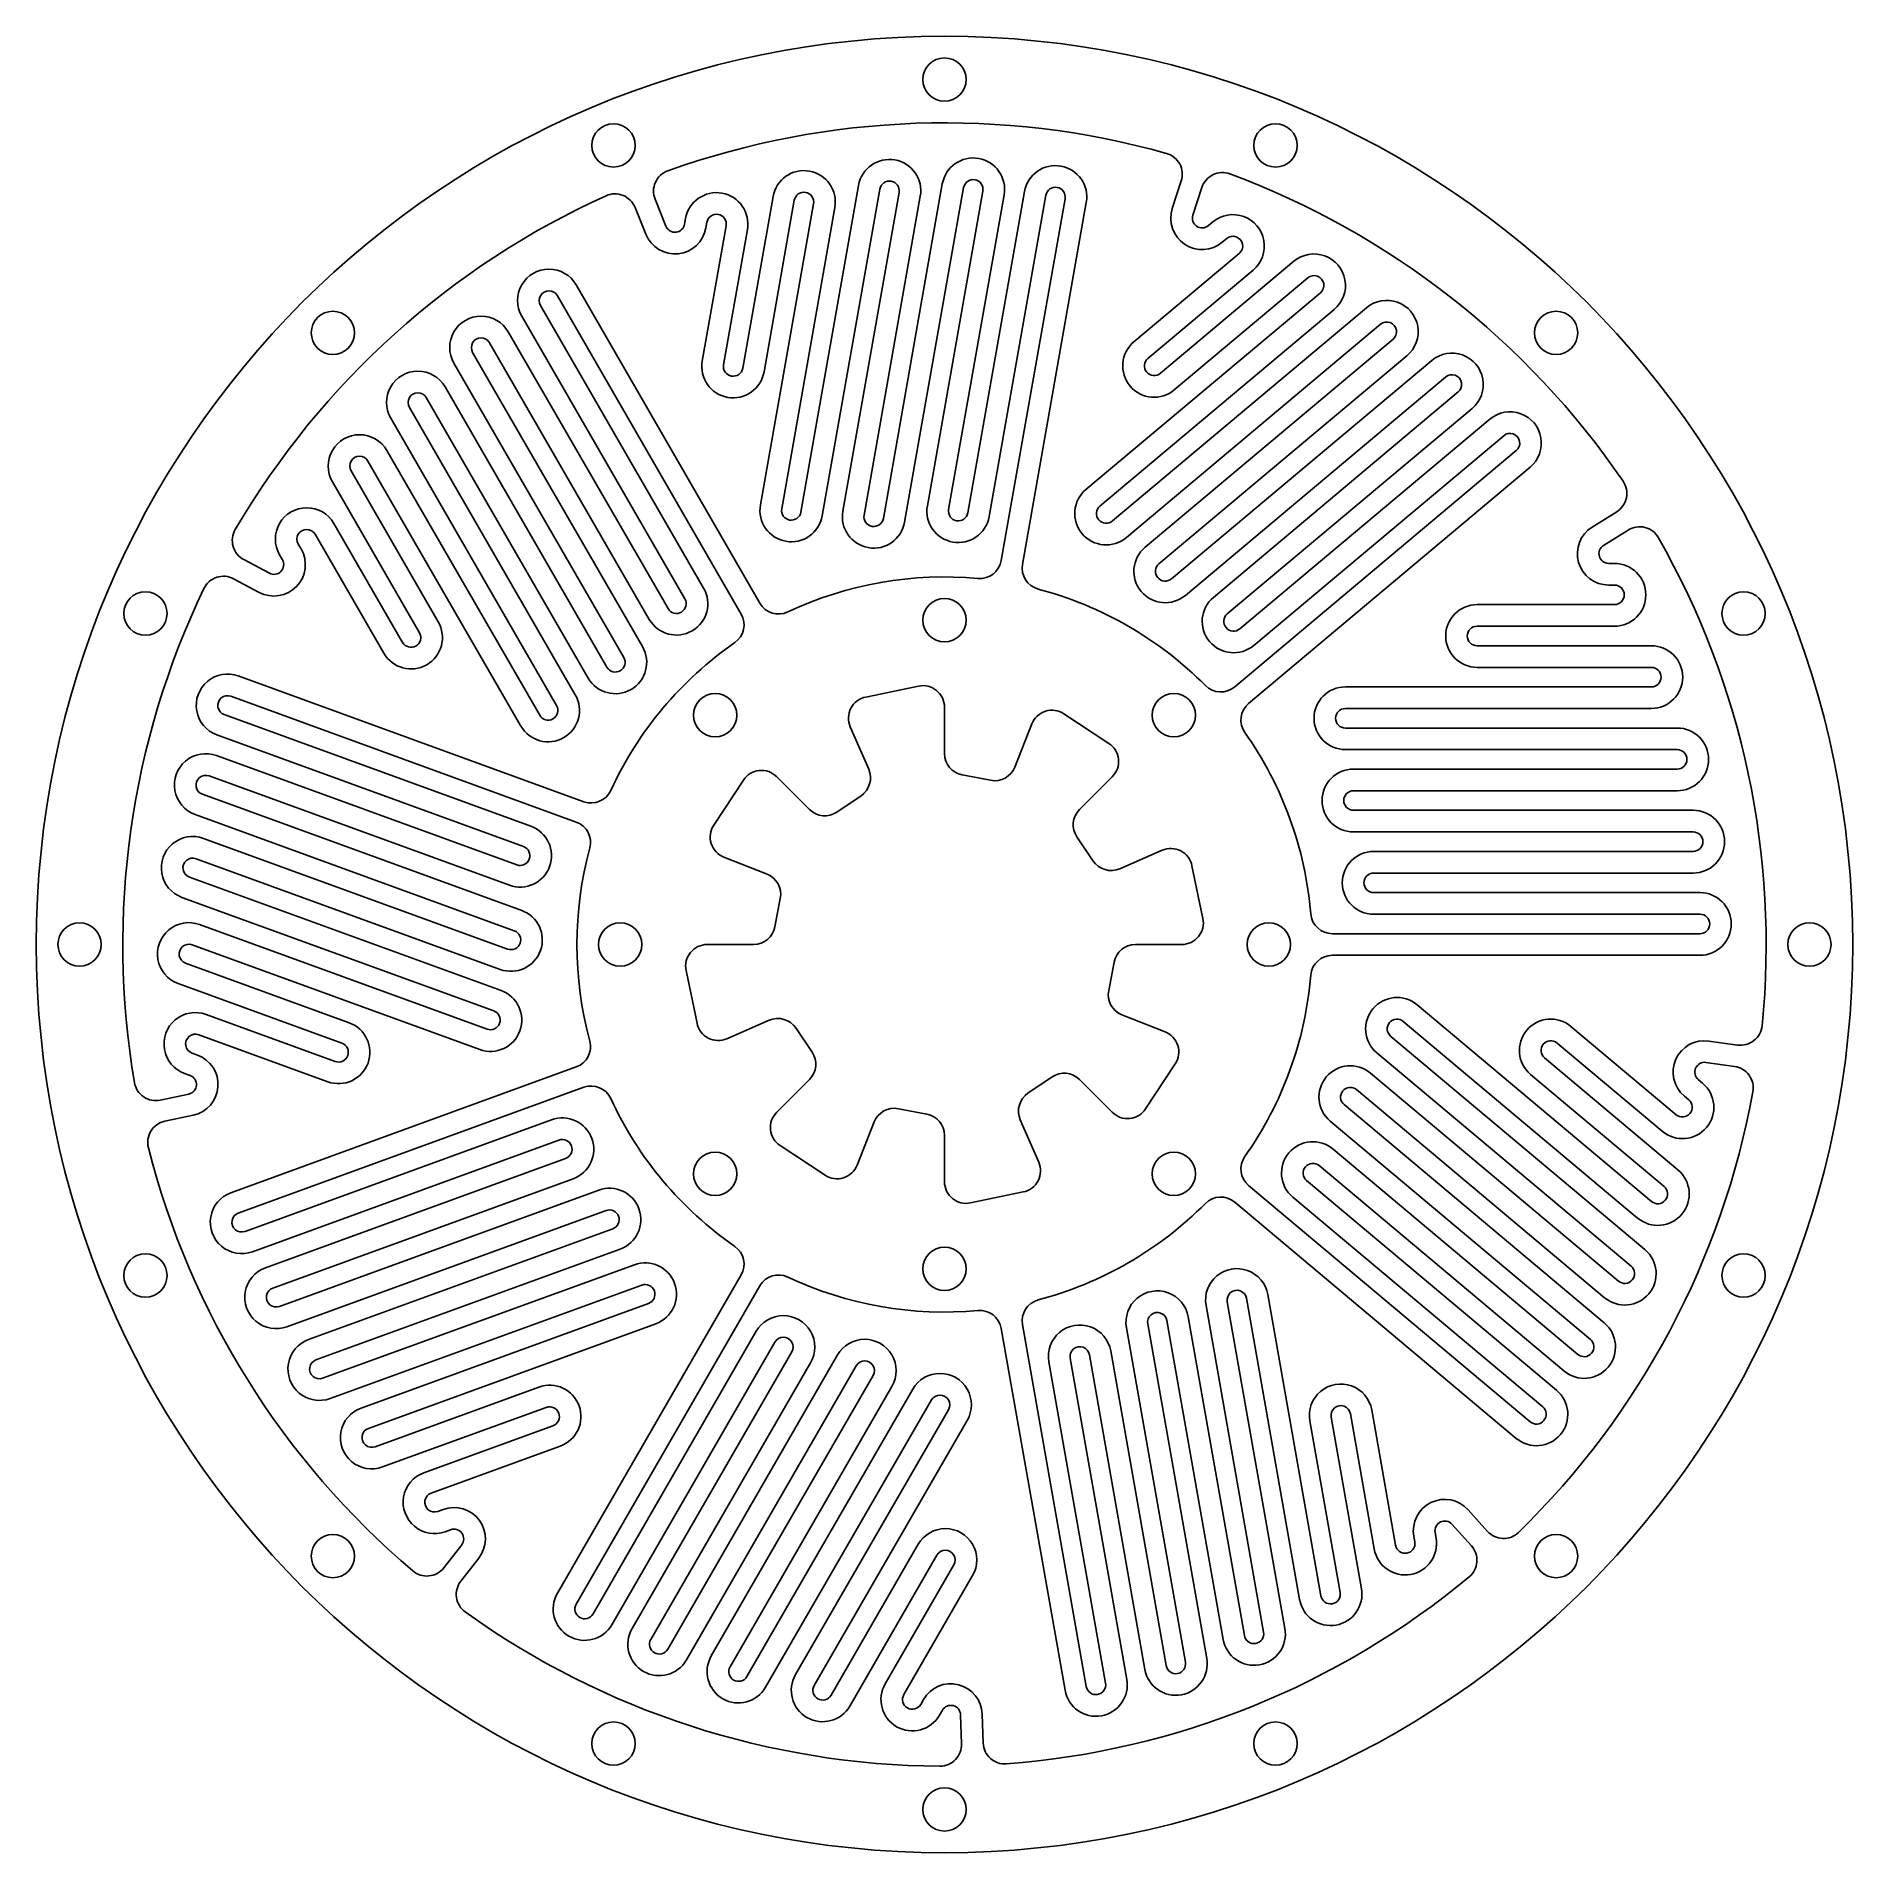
# Model space of a CAD drawing. Header units: metres. Extents: x -42 to 42, y -42 to 42.
import ezdxf

# ---------------------------------------------------------------- set-up
doc = ezdxf.new("R2010")
doc.units = ezdxf.units.M

msp = doc.modelspace()

# ---------------------------------------------------------------- linework, layer by layer
at = {"layer": 'PARAMETRIX'}
for p, q in [((10.5339, 34.038), (10.9487, 35.3147)), ((-13.3855, 34.4649), (-12.8826, 33.2203)), ((-9.3302, 26.6538), (-7.9307, 34.5907)), ((-6.6406, 19.9966), (-3.976, 35.1079)), ((-2.9912, 34.9342), (-5.6558, 19.823)), ((-4.7022, 20.0343), (-2.1025, 34.7775)), ((-1.1177, 34.6039), (-3.7174, 19.8606)), ((-2.8287, 19.7039), (-0.1006, 35.1755)), ((0.8842, 35.0019), (-1.8438, 19.5303)), ((-0.793, 20.2931), (1.7729, 34.8452)), ((2.7577, 34.6715), (0.1918, 20.1195)), ((1.0805, 19.9628), (3.7006, 34.8223)), ((4.6854, 34.6486), (2.0653, 19.7891)), ((2.6224, 17.7517), (5.5741, 34.4919)), ((11.8998, 35.0057), (11.485, 33.729)), ((-13.8098, 32.8457), (-14.3126, 34.0903)), ((-8.5141, 20.327), (-6.0572, 34.2604)), ((-6.9459, 34.4171), (-8.3454, 26.4802)), ((-5.0724, 34.0867), (-7.5293, 20.1533)), ((6.559, 34.3183), (3.6072, 17.5781)), ((-12.0199, 33.311), (-11.9739, 33.5721)), ((-11.2037, 26.9842), (-10.1004, 33.2417)), ((-10.9891, 33.3984), (-11.0351, 33.1373)), ((-9.1156, 33.0681), (-10.2189, 26.8105)), ((12.2041, 33.2439), (12.4072, 33.4144)), ((8.7625, 27.8727), (13.63, 31.957)), ((13.05, 32.6483), (12.8469, 32.4779)), ((14.2728, 31.191), (9.4053, 27.1066)), ((9.9854, 26.4154), (16.1592, 31.5958)), ((-17.0349, 30.5053), (-8.5357, 15.7842)), ((16.802, 30.8298), (10.6281, 25.6493)), ((-18.6824, 29.5541), (-11.1381, 16.4869)), ((-9.4017, 15.2842), (-17.9009, 30.0053)), ((6.5438, 21.0441), (17.382, 30.1385)), ((7.7666, 19.5868), (19.5211, 29.4499)), ((-12.0041, 15.9869), (-19.5485, 29.0541)), ((18.0248, 29.3724), (7.1866, 20.2781)), ((20.1639, 28.6839), (8.4094, 18.8207)), ((-13.6516, 15.0357), (-21.0399, 27.8326)), ((-20.1739, 28.3326), (-12.7856, 15.5357)), ((9.2757, 18.3696), (20.7439, 27.9926)), ((-14.8323, 13.2759), (-22.6875, 26.8814)), ((-21.8214, 27.3814), (-13.9663, 13.7759)), ((21.3867, 27.2266), (9.9185, 17.6036)), ((10.4986, 16.9123), (22.5333, 27.0107)), ((23.1761, 26.2446), (11.1413, 16.1463)), ((-16.4798, 12.3246), (-23.9652, 25.2896)), ((-23.0992, 25.7896), (-15.6138, 12.8246)), ((12.4367, 16.0552), (23.7562, 25.5533)), ((-24.7467, 24.8384), (-17.0745, 11.5498)), ((24.399, 24.7873), (13.0795, 15.2891)), ((-17.9405, 11.0498), (-25.6127, 24.3384)), ((13.6595, 14.5978), (25.2182, 24.2967)), ((25.861, 23.5306), (14.3023, 13.8318)), ((-25.7962, 22.8515), (-18.7221, 10.5986)), ((13.4194, 11.913), (26.441, 22.8394)), ((-27.4438, 21.9002), (-23.4141, 14.9206)), ((-19.5881, 10.0986), (-26.6623, 22.3515)), ((27.0838, 22.0733), (14.0622, 11.1469)), ((-24.2801, 14.4206), (-28.3098, 21.4002)), ((-28.2387, 19.4722), (-25.0616, 13.9694)), ((29.9487, 19.3036), (31.087, 20.0149)), ((-29.8862, 18.521), (-29.7536, 18.2914)), ((-25.9276, 13.4694), (-29.1047, 18.9722)), ((31.6169, 19.1669), (30.4786, 18.4555)), ((-32.4075, 17.7976), (-31.2223, 17.1675)), ((-30.6197, 17.7914), (-30.7522, 18.021)), ((-31.6917, 16.2845), (-32.8769, 16.9147)), ((30.7177, 17.6217), (30.9828, 17.6217)), ((30.9828, 16.6217), (30.7177, 16.6217)), ((24.6287, 15.7193), (30.9828, 15.7193)), ((30.9828, 14.7193), (24.6287, 14.7193)), ((24.6287, 13.8169), (32.688, 13.8169)), ((32.688, 12.8169), (24.6287, 12.8169)), ((-32.6579, 12.4186), (-16.6846, 6.6048)), ((-1.2028, 11.9509), (-3.6424, 11.4457)), ((18.5397, 11.9145), (32.688, 11.9145)), ((-17.0266, 5.6651), (-33, 11.4789)), ((0, 8.8273), (0, 10.9717)), ((-33.3086, 10.6309), (-19.1298, 5.4703)), ((4.0389, 10.2012), (3.2495, 8.2074)), ((7.6001, 9.3011), (5.5177, 10.6689)), ((32.688, 10.9145), (18.5397, 10.9145)), ((-19.4719, 4.5306), (-33.6506, 9.6912)), ((-4.3574, 10.0693), (-3.5057, 8.1013)), ((18.5397, 10.0121), (33.8841, 10.0121)), ((-33.6659, 8.7365), (-19.7805, 3.6826)), ((33.8841, 9.0121), (18.5397, 9.0121)), ((-20.1225, 2.7429), (-34.0079, 7.7968)), ((-9.3011, 7.6001), (-10.6689, 5.5177)), ((-6.2418, 6.2418), (-7.7582, 7.7582)), ((2.1324, 7.5932), (0.8126, 7.845)), ((6.2418, 6.2418), (7.7582, 7.7582)), ((18.9134, 8.1096), (33.8841, 8.1096)), ((-34.3166, 6.9488), (-19.5537, 1.5756)), ((-3.8614, 6.877), (-4.9726, 6.1219)), ((33.8841, 7.1096), (18.9134, 7.1096)), ((-19.8958, 0.6359), (-34.6586, 6.0091)), ((18.9134, 6.2072), (34.6237, 6.2072)), ((34.6237, 5.2072), (18.9134, 5.2072)), ((-34.2723, 4.9082), (-20.2044, -0.2121)), ((6.877, 3.8614), (6.1219, 4.9726)), ((10.0693, 4.3574), (8.1013, 3.5057)), ((19.8471, 4.3048), (34.6237, 4.3048)), ((-20.5464, -1.1518), (-34.6143, 3.9685)), ((-10.2012, 4.0389), (-8.2074, 3.2495)), ((11.9509, 1.2028), (11.4457, 3.6424)), ((-34.9229, 3.1205), (-20.5039, -2.1276)), ((34.6237, 3.3048), (19.8471, 3.3048)), ((-20.846, -3.0673), (-35.2649, 2.1808)), ((-7.5932, 2.1324), (-7.845, 0.8126)), ((19.8471, 2.4024), (34.9358, 2.4024)), ((-34.4497, 0.9237), (-21.1546, -3.9153)), ((34.9358, 1.4024), (19.8471, 1.4024)), ((-8.8273, 0), (-10.9717, 0)), ((8.8273, 0), (10.9717, 0)), ((17.9374, 0.5), (34.9358, 0.5)), ((-21.4966, -4.855), (-34.7917, -0.016)), ((7.5932, -2.1324), (7.845, -0.8126)), ((34.9358, -0.5), (17.9374, -0.5)), ((-35.1003, -0.8639), (-27.527, -3.6204)), ((-11.9509, -1.2028), (-11.4457, -3.6424)), ((-27.8691, -4.5601), (-35.4424, -1.8036)), ((-34.1486, -3.2349), (-28.1777, -5.4081)), ((10.2012, -4.0389), (8.2074, -3.2495)), ((21.8607, -2.7901), (32.699, -11.8845)), ((-28.5197, -6.3478), (-34.4906, -4.1746)), ((-10.0693, -4.3574), (-8.1013, -3.5057)), ((-6.877, -3.8614), (-6.1219, -4.9726)), ((32.0562, -12.6505), (21.2179, -3.5561)), ((28.9708, -3.7894), (33.8384, -7.8737)), ((-34.7993, -5.0225), (-34.5501, -5.1132)), ((31.7495, -14.8766), (19.9951, -5.0135)), ((20.6379, -4.2474), (32.3923, -14.1106)), ((33.1956, -8.6397), (28.328, -4.5554)), ((35.3501, -4.4632), (36.6794, -4.65)), ((-33, -11.4789), (-17.0266, -5.6651)), ((9.3011, -7.6001), (10.6689, -5.5177)), ((27.748, -5.2467), (33.9218, -10.4271)), ((36.5402, -5.6403), (35.2109, -5.4535)), ((-34.8922, -6.0529), (-35.1413, -5.9622)), ((-16.6846, -6.6048), (-32.6579, -12.4186)), ((-6.2418, -6.2418), (-7.7582, -7.7582)), ((3.8614, -6.877), (4.9726, -6.1219)), ((6.2418, -6.2418), (7.7582, -7.7582)), ((30.5267, -16.334), (19.0585, -6.711)), ((19.7013, -5.9449), (31.1695, -15.5679)), ((33.279, -11.1932), (27.1052, -6.0127)), ((34.8581, -6.2459), (35.0612, -6.4164)), ((-36.2657, -7.1973), (-34.9527, -6.9182)), ((18.4784, -7.4023), (30.5132, -17.5007)), ((34.4184, -7.1824), (34.2153, -7.012)), ((-34.7447, -7.8964), (-36.0578, -8.1755)), ((-32.3493, -13.2666), (-18.1705, -8.1059)), ((-4.0389, -10.2012), (-3.2495, -8.2074)), ((-2.1324, -7.5932), (-0.8126, -7.845)), ((4.3574, -10.0693), (3.5057, -8.1013)), ((29.8704, -18.2667), (17.8356, -8.1683)), ((-17.8285, -9.0456), (-32.0073, -14.2063)), ((0, -8.8273), (0, -10.9717)), ((-31.4053, -14.9475), (-17.5199, -9.8936)), ((-7.6001, -9.3011), (-5.5177, -10.6689)), ((17.9709, -9.4598), (29.2904, -18.958)), ((-17.1778, -10.8333), (-31.0633, -15.8872)), ((16.748, -10.9171), (28.3067, -20.616)), ((28.6476, -19.724), (17.3281, -10.2258)), ((-30.7546, -16.7352), (-15.9918, -11.362)), ((1.2028, -11.9509), (3.6424, -11.4457)), ((14.0622, -11.1469), (27.0838, -22.0733)), ((27.6639, -21.382), (16.1052, -11.6832)), ((-15.6498, -12.3016), (-30.4126, -17.6749)), ((26.441, -22.8394), (13.4194, -11.913)), ((-29.409, -18.2699), (-15.3411, -13.1496)), ((-14.9991, -14.0893), (-29.0669, -19.2096)), ((-28.7583, -20.0576), (-14.3393, -14.8095)), ((-13.9973, -15.7492), (-28.4163, -20.9973)), ((-17.9009, -30.0053), (-9.4017, -15.2842)), ((-8.5357, -15.7842), (-17.0349, -30.5053)), ((-26.9838, -21.4362), (-13.6887, -16.5972)), ((14.759, -31.8044), (12.0945, -16.6931)), ((13.0793, -16.5195), (15.7439, -31.6307)), ((16.4249, -30.2962), (13.968, -16.3628)), ((14.9528, -16.1891), (17.4097, -30.1225)), ((-13.3466, -17.5369), (-26.6417, -22.3759)), ((3.6072, -17.5781), (6.559, -34.3183)), ((9.3972, -17.5482), (12.1253, -33.0198)), ((12.8855, -32.1347), (10.2859, -17.3915)), ((11.2707, -17.2178), (13.8703, -31.9611)), ((-16.2534, -30.9565), (-8.709, -17.8893)), ((-7.843, -18.3893), (-15.3874, -31.4565)), ((5.5741, -34.4919), (2.6224, -17.7517)), ((11.1405, -33.1934), (8.4124, -17.7218)), ((-14.4498, -31.6374), (-7.0615, -18.8405)), ((-12.8022, -32.5886), (-4.9471, -18.9831)), ((7.4477, -34.1616), (4.8275, -19.3021)), ((5.8123, -19.1284), (8.4325, -33.9879)), ((9.2669, -33.5238), (6.701, -18.9717)), ((7.6858, -18.7981), (10.2518, -33.3501)), ((-6.1955, -19.3405), (-13.5838, -32.1374)), ((-4.0811, -19.4831), (-11.9362, -33.0886)), ((-10.7849, -32.8993), (-3.2996, -19.9343)), ((-26.3331, -23.2239), (-18.7598, -20.4674)), ((-2.4335, -20.4343), (-9.9189, -33.3993)), ((-9.1374, -33.8505), (-1.4652, -20.5619)), ((-18.4178, -21.4071), (-25.9911, -24.1636)), ((-0.5992, -21.0619), (-8.2713, -34.3505)), ((-6.8918, -33.7659), (0.1823, -21.5131)), ((19.8758, -27.9561), (18.7724, -21.6986)), ((19.7572, -21.5249), (20.8606, -27.7825)), ((-24.08, -24.4283), (-18.1091, -22.2551)), ((1.0484, -22.0131), (-6.0258, -34.2659)), ((18.2984, -29.9658), (16.8989, -22.0289)), ((17.8837, -21.8553), (19.2832, -29.7922)), ((-17.7671, -23.1948), (-23.738, -25.368)), ((-23.4294, -26.216), (-23.1802, -26.1253)), ((24.3659, -27.8083), (23.4677, -26.8108)), ((24.2109, -26.1416), (25.1091, -27.1392)), ((-22.8382, -27.065), (-23.0873, -27.1557)), ((21.7493, -27.6258), (21.7032, -27.3647)), ((22.688, -27.191), (22.7341, -27.4521)), ((-23.1548, -28.8246), (-22.3283, -27.7668)), ((-21.5403, -28.3825), (-22.3667, -29.4403)), ((-5.2443, -34.7171), (-1.2146, -27.7375)), ((-0.3486, -28.2375), (-4.3783, -35.2171)), ((-2.7441, -34.1915), (0.4329, -28.6887)), ((1.2989, -29.1887), (-1.8781, -34.6915)), ((-1.0966, -35.1427), (-0.964, -34.9131)), ((-0.098, -35.4131), (-0.2306, -35.6427)), ((0.7905, -36.9645), (0.7437, -35.623)), ((1.7431, -35.5881), (1.7899, -36.9296))]:
    msp.add_line(p, q, dxfattribs=at)
for centre, radius in [((0, 0), 42), ((0, 40), 1), ((-15.3073, 36.9552), 1), ((15.3073, 36.9552), 1), ((-28.2843, 28.2843), 1), ((28.2843, 28.2843), 1), ((-36.9552, 15.3073), 1), ((0, 15), 1), ((36.9552, 15.3073), 1), ((-10.6066, 10.6066), 1), ((10.6066, 10.6066), 1), ((-40, 0), 1), ((-15, 0), 1), ((15, 0), 1), ((40, 0), 1), ((-10.6066, -10.6066), 1), ((10.6066, -10.6066), 1), ((0, -15), 1), ((-36.9552, -15.3073), 1), ((36.9552, -15.3073), 1), ((-28.2843, -28.2843), 1), ((28.2843, -28.2843), 1), ((-15.3073, -36.9552), 1), ((15.3073, -36.9552), 1), ((0, -40), 1)]:
    msp.add_circle(centre, radius, dxfattribs=at)
for centre, radius, start, end in [((0, 0), 38, 74.3234, 109.6766), ((-2.5469, 34.8559), 1.4512, 350, 170), ((1.3286, 34.9235), 1.4512, 350, 170), ((9.9976, 35.6237), 1, 342, 74.3234), ((-12.4583, 34.8395), 1, 109.6766, 202), ((-6.5016, 34.3387), 1.4512, 350, 170), ((-2.5469, 34.8559), 0.4512, 350, 170), ((1.3286, 34.9235), 0.4512, 350, 170), ((5.1298, 34.5703), 1.4512, 350, 170), ((12.8508, 34.6966), 1, 69.6766, 162), ((0, 0), 38, 34.3234, 69.6766), ((0, 0), 38, 114.3234, 149.6766), ((-15.2398, 33.7157), 1, 22, 114.3234), ((-10.5447, 33.3201), 1.4512, 350, 170), ((-6.5016, 34.3387), 0.4512, 350, 170), ((5.1298, 34.5703), 0.4512, 350, 170), ((-10.5447, 33.3201), 0.4512, 350, 170), ((11.9141, 33.5896), 1.4512, 162, 310), ((11.9141, 33.5896), 0.4512, 162, 310), ((13.34, 32.3027), 1.4512, 310, 130), ((-12.4643, 33.3893), 1.4512, 202, 350), ((-12.4643, 33.3893), 0.4512, 202, 350), ((13.34, 32.3027), 0.4512, 310, 130), ((17.092, 30.4841), 1.4512, 310, 130), ((-18.2917, 29.7797), 1.4512, 30, 210), ((17.092, 30.4841), 0.4512, 310, 130), ((-18.2917, 29.7797), 0.4512, 30, 210), ((20.4539, 28.3382), 1.4512, 310, 130), ((-21.4307, 27.607), 1.4512, 30, 210), ((20.4539, 28.3382), 0.4512, 310, 130), ((-21.4307, 27.607), 0.4512, 30, 210), ((9.6953, 26.761), 1.4512, 130, 310), ((-9.7746, 26.7322), 1.4512, 170, 350), ((9.6953, 26.761), 0.4512, 130, 310), ((23.4662, 25.899), 1.4512, 310, 130), ((-24.3559, 25.064), 1.4512, 30, 210), ((-9.7746, 26.7322), 0.4512, 170, 350), ((23.4662, 25.899), 0.4512, 310, 130), ((-24.3559, 25.064), 0.4512, 30, 210), ((26.151, 23.185), 1.4512, 310, 130), ((-27.053, 22.1258), 1.4512, 30, 210), ((26.151, 23.185), 0.4512, 310, 130), ((-27.053, 22.1258), 0.4512, 30, 210), ((7.4766, 19.9324), 1.4512, 130, 310), ((30.5571, 20.863), 1, 302, 34.3234), ((-29.4954, 18.7466), 1.4512, 30, 210), ((-7.0849, 20.075), 1.4512, 170, 350), ((0.6362, 20.0411), 1.4512, 170, 350), ((7.4766, 19.9324), 0.4512, 130, 310), ((-7.0849, 20.075), 0.4512, 170, 350), ((-3.273, 19.7823), 1.4512, 170, 350), ((-3.273, 19.7823), 0.4512, 170, 350), ((0.6362, 20.0411), 0.4512, 170, 350), ((-31.938, 18.6806), 1, 149.6766, 242), ((-29.4954, 18.7466), 0.4512, 30, 210), ((30.7177, 18.0729), 1.4512, 122, 270), ((32.1469, 18.3188), 1, 29.6766, 122), ((0, 0), 38, 354.3234, 29.6766), ((-31.0104, 17.5658), 1.4512, 242, 30), ((-31.0104, 17.5658), 0.4512, 242, 30), ((1.6376, 17.9254), 1, 264.7802, 350), ((10.2085, 17.2579), 1.4512, 130, 310), ((30.7177, 18.0729), 0.4512, 122, 270), ((-33.3464, 16.0317), 1, 62, 154.3234), ((0, 0), 17, 84.7802, 115.2198), ((4.592, 17.4044), 1, 170, 255.2198), ((10.2085, 17.2579), 0.4512, 130, 310), ((30.9828, 16.1705), 1.4512, 270, 90), ((0, 0), 38, 154.3234, 189.6766), ((-12.3949, 15.7613), 1.4512, 210, 30), ((-12.3949, 15.7613), 0.4512, 210, 30), ((0, 0), 17, 44.7802, 75.2198), ((13.3695, 14.9435), 1.4512, 130, 310), ((30.9828, 16.1705), 0.4512, 270, 90), ((-10.2677, 14.7842), 1, 304.7802, 30), ((-7.6697, 16.2842), 1, 210, 295.2198), ((13.3695, 14.9435), 0.4512, 130, 310), ((24.6287, 14.2681), 1.4512, 90, 270), ((-24.6709, 14.195), 1.4512, 210, 30), ((-24.6709, 14.195), 0.4512, 210, 30), ((24.6287, 14.2681), 0.4512, 90, 270), ((-15.2231, 13.0503), 1.4512, 210, 30), ((0, 0), 17, 124.7802, 155.2198), ((32.688, 12.3657), 1.4512, 270, 90), ((-15.2231, 13.0503), 0.4512, 210, 30), ((32.688, 12.3657), 0.4512, 270, 90), ((-33.1543, 11.0549), 1.4512, 70, 250), ((-1, 10.9717), 1, 0, 101.7), ((12.7767, 12.679), 1, 224.7802, 310), ((18.5397, 10.4633), 1.4512, 90, 270), ((-33.1543, 11.0549), 0.4512, 70, 250), ((-18.3313, 10.8242), 1.4512, 210, 30), ((-18.3313, 10.8242), 0.4512, 210, 30), ((-3.4396, 10.4665), 1, 101.7, 203.4), ((14.705, 10.3809), 1, 130, 215.2198), ((4.9687, 9.8331), 1, 56.7, 158.4), ((18.5397, 10.4633), 0.4512, 90, 270), ((7.0511, 8.4653), 1, 315, 56.7), ((0, 0), 17, 4.7802, 35.2198), ((33.8841, 8.5608), 1.4512, 270, 90), ((-34.1623, 7.3728), 1.4512, 70, 250), ((1, 8.8273), 1, 180, 259.2), ((33.8841, 8.5608), 0.4512, 270, 90), ((-34.1623, 7.3728), 0.4512, 70, 250), ((-8.4653, 7.0511), 1, 45, 146.7), ((-4.4235, 7.7041), 1, 304.2, 23.4), ((2.3198, 8.5755), 1, 259.2, 338.4), ((18.9134, 6.6584), 1.4512, 90, 270), ((-16.3426, 7.5445), 1, 250, 335.2198), ((18.9134, 6.6584), 0.4512, 90, 270), ((-5.5347, 6.9489), 1, 225, 304.2), ((6.9489, 5.5347), 1, 135, 214.2), ((34.6237, 4.756), 1.4512, 270, 90), ((-19.6262, 4.1066), 1.4512, 250, 70), ((-17.3687, 4.7254), 1, 344.7802, 70), ((-9.8331, 4.9687), 1, 146.7, 248.4), ((34.6237, 4.756), 0.4512, 270, 90), ((-34.7686, 3.5445), 1.4512, 70, 250), ((-19.6262, 4.1066), 0.4512, 250, 70), ((0, 0), 17, 164.7802, 195.2198), ((10.4665, 3.4396), 1, 11.7, 113.4), ((19.8471, 2.8536), 1.4512, 90, 270), ((-34.7686, 3.5445), 0.4512, 70, 250), ((7.7041, 4.4235), 1, 214.2, 293.4), ((-8.5755, 2.3198), 1, 349.2, 68.4), ((19.8471, 2.8536), 0.4512, 90, 270), ((34.9358, 0.9512), 1.4512, 270, 90), ((-34.946, -0.44), 1.4512, 70, 250), ((-20.0501, 0.2119), 1.4512, 250, 70), ((10.9717, 1), 1, 270, 11.7), ((17.9374, 1.5), 1, 184.7802, 270), ((34.9358, 0.9512), 0.4512, 270, 90), ((-34.946, -0.44), 0.4512, 70, 250), ((-20.0501, 0.2119), 0.4512, 250, 70), ((-10.9717, -1), 1, 90, 191.7), ((-8.8273, 1), 1, 270, 349.2), ((8.8273, -1), 1, 90, 169.2), ((17.9374, -1.5), 1, 90, 175.2198), ((0, 0), 17, 324.7802, 355.2198), ((-21.0003, -3.4913), 1.4512, 250, 70), ((8.5755, -2.3198), 1, 169.2, 248.4), ((20.9279, -3.9018), 1.4512, 50, 230), ((-34.6449, -4.5985), 1.4512, 70, 250), ((-21.0003, -3.4913), 0.4512, 250, 70), ((-34.6449, -4.5985), 0.4512, 70, 250), ((-28.0234, -4.9841), 1.4512, 250, 70), ((-10.4665, -3.4396), 1, 191.7, 293.4), ((-7.7041, -4.4235), 1, 34.2, 113.4), ((9.8331, -4.9687), 1, 326.7, 68.4), ((20.9279, -3.9018), 0.4512, 50, 230), ((28.038, -4.901), 1.4512, 50, 230), ((36.8186, -3.6598), 1, 262, 354.3234), ((-28.0234, -4.9841), 0.4512, 250, 70), ((-17.3687, -4.7254), 1, 290, 15.2198), ((-6.9489, -5.5347), 1, 315, 34.2), ((28.038, -4.901), 0.4512, 50, 230), ((35.1481, -5.9003), 1.4512, 82, 230), ((-35.0465, -6.4769), 1.4512, 282, 70), ((18.7685, -7.0566), 1.4512, 50, 230), ((35.1481, -5.9003), 0.4512, 82, 230), ((36.401, -6.6306), 1, 349.6766, 82), ((-36.4736, -6.2192), 1, 189.6766, 282), ((-35.0465, -6.4769), 0.4512, 282, 70), ((-16.3426, -7.5445), 1, 24.7802, 110), ((5.5347, -6.9489), 1, 45, 124.2), ((18.7685, -7.0566), 0.4512, 50, 230), ((34.1284, -7.528), 1.4512, 230, 50), ((0, 0), 17, 204.7802, 235.2198), ((4.4235, -7.7041), 1, 124.2, 203.4), ((0, 0), 38, 314.3234, 349.6766), ((34.1284, -7.528), 0.4512, 230, 50), ((-35.8498, -9.1536), 1, 102, 194.3234), ((-17.6742, -9.4696), 1.4512, 290, 110), ((-7.0511, -8.4653), 1, 135, 236.7), ((-2.3198, -8.5755), 1, 79.2, 158.4), ((-1, -8.8273), 1, 0, 79.2), ((8.4653, -7.0511), 1, 225, 326.7), ((-17.6742, -9.4696), 0.4512, 290, 110), ((17.038, -10.5715), 1.4512, 50, 230), ((0, 0), 38, 194.3234, 229.6766), ((3.4396, -10.4665), 1, 281.7, 23.4), ((14.705, -10.3809), 1, 144.7802, 230), ((-4.9687, -9.8331), 1, 236.7, 338.4), ((17.038, -10.5715), 0.4512, 50, 230), ((32.989, -11.5388), 1.4512, 230, 50), ((-32.5036, -12.8426), 1.4512, 110, 290), ((-15.4954, -12.7256), 1.4512, 290, 110), ((1, -10.9717), 1, 180, 281.7), ((12.7767, -12.679), 1, 50, 135.2198), ((32.989, -11.5388), 0.4512, 230, 50), ((-32.5036, -12.8426), 0.4512, 110, 290), ((-15.4954, -12.7256), 0.4512, 290, 110), ((0, 0), 17, 284.7802, 315.2198), ((-10.2677, -14.7842), 1, 330, 55.2198), ((31.4595, -15.2223), 1.4512, 230, 50), ((-30.909, -16.3112), 1.4512, 110, 290), ((-13.843, -16.1732), 1.4512, 290, 110), ((13.5237, -16.4411), 1.4512, 10, 190), ((31.4595, -15.2223), 0.4512, 230, 50), ((-30.909, -16.3112), 0.4512, 110, 290), ((-13.843, -16.1732), 0.4512, 290, 110), ((-7.6697, -16.2842), 1, 64.7802, 150), ((0, 0), 17, 244.7802, 275.2198), ((4.592, -17.4044), 1, 104.7802, 190), ((9.8416, -17.4698), 1.4512, 10, 190), ((13.5237, -16.4411), 0.4512, 10, 190), ((-7.4523, -18.6149), 1.4512, 330, 150), ((1.6376, -17.9254), 1, 10, 95.2198), ((6.2567, -19.0501), 1.4512, 10, 190), ((9.8416, -17.4698), 0.4512, 10, 190), ((29.5804, -18.6123), 1.4512, 230, 50), ((-28.9126, -19.6336), 1.4512, 110, 290), ((-7.4523, -18.6149), 0.4512, 330, 150), ((-3.6903, -19.7087), 1.4512, 330, 150), ((29.5804, -18.6123), 0.4512, 230, 50), ((-28.9126, -19.6336), 0.4512, 110, 290), ((-3.6903, -19.7087), 0.4512, 330, 150), ((6.2567, -19.0501), 0.4512, 10, 190), ((-0.2084, -21.2875), 1.4512, 330, 150), ((-18.2634, -21.8311), 1.4512, 290, 110), ((-0.2084, -21.2875), 0.4512, 330, 150), ((18.328, -21.7769), 1.4512, 10, 190), ((27.3738, -21.7277), 1.4512, 230, 50), ((-26.4874, -22.7999), 1.4512, 110, 290), ((-18.2634, -21.8311), 0.4512, 290, 110), ((18.328, -21.7769), 0.4512, 10, 190), ((27.3738, -21.7277), 0.4512, 230, 50), ((-26.4874, -22.7999), 0.4512, 110, 290), ((-23.5837, -25.792), 1.4512, 110, 290), ((-23.5837, -25.792), 0.4512, 110, 290), ((-22.6839, -27.489), 1.4512, 322, 110), ((23.1324, -27.1127), 1.4512, 42, 190), ((23.1324, -27.1127), 0.4512, 42, 190), ((-22.6839, -27.489), 0.4512, 322, 110), ((0.0422, -28.4631), 1.4512, 330, 150), ((21.3049, -27.7041), 1.4512, 190, 10), ((21.3049, -27.7041), 0.4512, 190, 10), ((25.8522, -26.4701), 1, 222, 314.3234), ((0.0422, -28.4631), 0.4512, 330, 150), ((23.6228, -28.4774), 1, 309.6766, 42), ((-23.9428, -28.2089), 1, 229.6766, 322), ((0, 0), 38, 274.3234, 309.6766), ((-21.5787, -30.0559), 1, 142, 234.3234), ((-16.6442, -30.7309), 1.4512, 150, 330), ((17.854, -30.0442), 1.4512, 190, 10), ((17.854, -30.0442), 0.4512, 190, 10), ((0, 0), 38, 234.3234, 269.6766), ((-16.6442, -30.7309), 0.4512, 150, 330), ((-13.193, -32.363), 1.4512, 150, 330), ((14.3147, -31.8827), 1.4512, 190, 10), ((14.3147, -31.8827), 0.4512, 190, 10), ((-13.193, -32.363), 0.4512, 150, 330), ((-9.5281, -33.6249), 1.4512, 150, 330), ((-9.5281, -33.6249), 0.4512, 150, 330), ((10.6961, -33.2718), 1.4512, 190, 10), ((10.6961, -33.2718), 0.4512, 190, 10), ((-5.635, -34.4915), 1.4512, 150, 330), ((-5.635, -34.4915), 0.4512, 150, 330), ((-1.4873, -34.9171), 1.4512, 150, 330), ((0.2927, -35.6387), 1.4512, 2, 150), ((7.0033, -34.2399), 1.4512, 190, 10), ((7.0033, -34.2399), 0.4512, 190, 10), ((-1.4873, -34.9171), 0.4512, 150, 330), ((0.2927, -35.6387), 0.4512, 2, 150), ((2.7893, -36.8947), 1, 182, 274.3234), ((-0.2089, -36.9994), 1, 269.6766, 2)]:
    msp.add_arc(centre, radius, start, end, dxfattribs=at)

doc.saveas('drawing.dxf')
